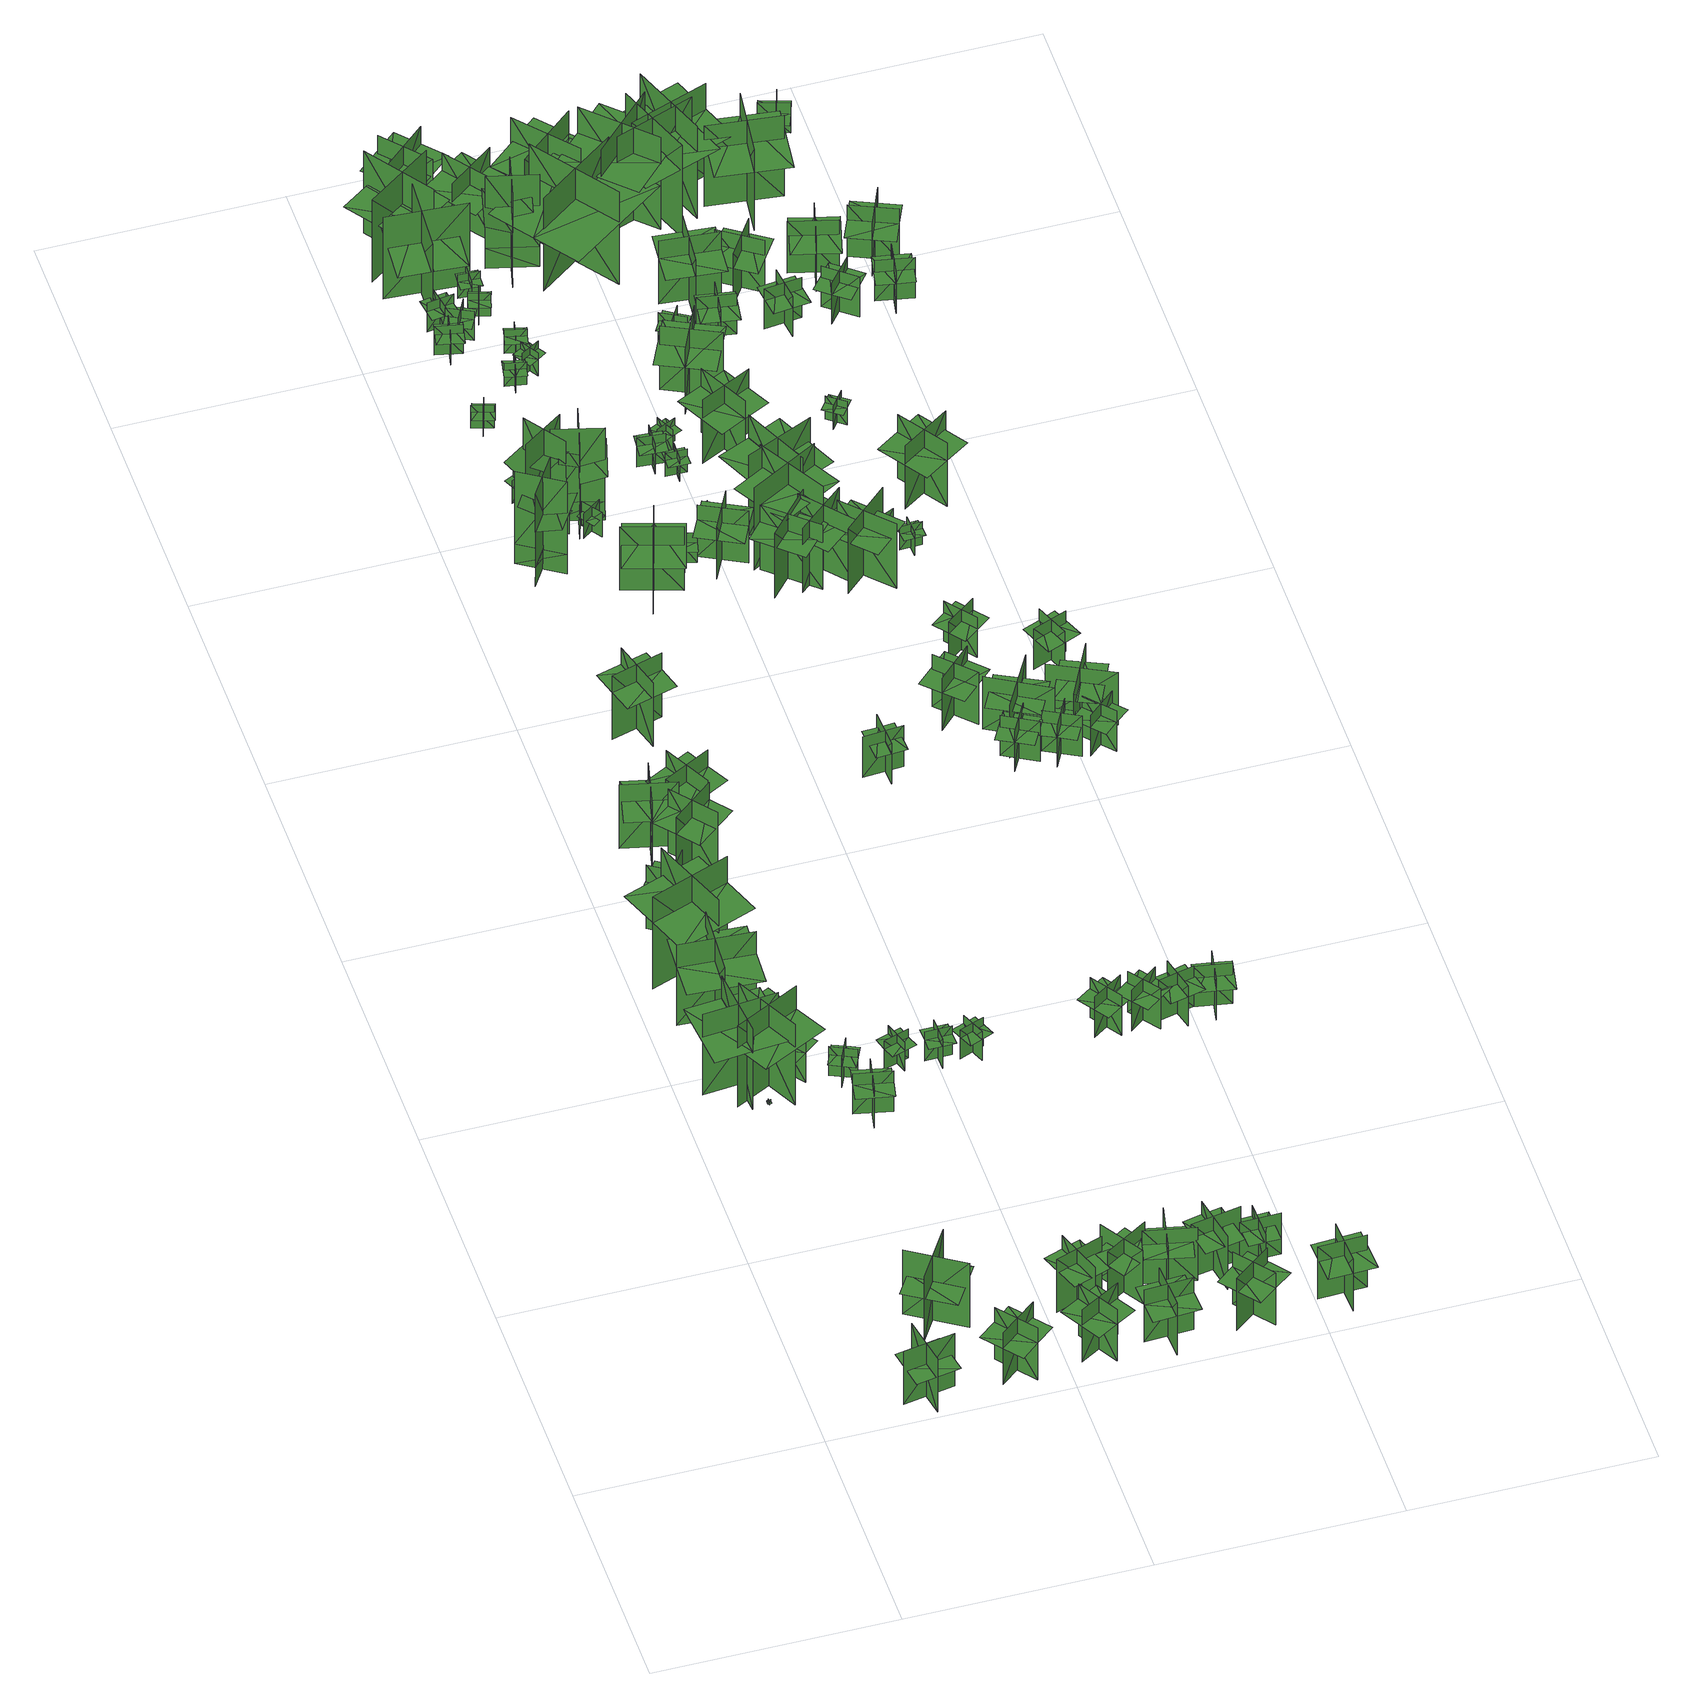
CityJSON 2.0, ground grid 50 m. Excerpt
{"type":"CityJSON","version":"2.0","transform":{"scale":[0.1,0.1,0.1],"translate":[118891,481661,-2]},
"CityObjects":{
"tree1":{"type":"SolitaryVegetationObject","geometry":[{"type":"MultiSurface","lod":"1","boundaries":[[[0,1,2]],[[0,2,3]],[[4,5,6]],[[4,6,7]],[[8,9,10]],[[8,10,11]],[[8,12,13]],[[8,13,9]]]}]},
"tree2":{"type":"SolitaryVegetationObject","geometry":[{"type":"MultiSurface","lod":"1","boundaries":[[[14,15,16]],[[14,16,17]],[[18,19,20]],[[18,20,21]],[[22,23,24]],[[22,24,25]],[[22,26,27]],[[22,27,23]]]}]},
"tree3":{"type":"SolitaryVegetationObject","geometry":[{"type":"MultiSurface","lod":"1","boundaries":[[[28,29,30]],[[28,30,31]],[[32,33,34]],[[32,34,35]],[[36,37,38]],[[36,38,39]],[[36,39,40]],[[36,40,41]]]}]},
"tree4":{"type":"SolitaryVegetationObject","geometry":[{"type":"MultiSurface","lod":"1","boundaries":[[[42,43,44]],[[42,44,45]],[[46,47,48]],[[46,48,49]],[[50,51,52]],[[50,52,53]],[[50,53,54]],[[50,54,55]]]}]},
"tree5":{"type":"SolitaryVegetationObject","geometry":[{"type":"MultiSurface","lod":"1","boundaries":[[[56,57,58]],[[56,58,59]],[[60,61,62]],[[60,62,63]],[[64,65,66]],[[64,66,67]],[[64,67,68]],[[64,68,69]]]}]},
"tree6":{"type":"SolitaryVegetationObject","geometry":[{"type":"MultiSurface","lod":"1","boundaries":[[[70,71,72]],[[70,72,73]],[[74,75,76]],[[74,76,77]],[[78,79,80]],[[78,80,81]],[[78,81,82]],[[78,82,83]]]}]},
"tree7":{"type":"SolitaryVegetationObject","geometry":[{"type":"MultiSurface","lod":"1","boundaries":[[[84,85,86]],[[84,86,87]],[[88,89,90]],[[88,90,91]],[[92,93,94]],[[92,94,95]],[[92,95,96]],[[92,96,97]]]}]},
"tree8":{"type":"SolitaryVegetationObject","geometry":[{"type":"MultiSurface","lod":"1","boundaries":[[[98,99,100]],[[98,100,101]],[[102,103,104]],[[102,104,105]],[[106,107,108]],[[106,108,109]],[[106,109,110]],[[106,110,111]]]}]},
"tree9":{"type":"SolitaryVegetationObject","geometry":[{"type":"MultiSurface","lod":"1","boundaries":[[[112,113,114]],[[112,114,115]],[[116,117,118]],[[116,118,119]],[[120,121,122]],[[120,122,123]],[[120,123,124]],[[120,124,125]]]}]},
"tree10":{"type":"SolitaryVegetationObject","geometry":[{"type":"MultiSurface","lod":"1","boundaries":[[[126,127,128]],[[126,128,129]],[[130,131,132]],[[130,132,133]],[[134,135,136]],[[134,136,137]],[[134,137,138]],[[134,138,139]]]}]},
"tree11":{"type":"SolitaryVegetationObject","geometry":[{"type":"MultiSurface","lod":"1","boundaries":[[[140,141,142]],[[140,142,143]],[[144,145,146]],[[144,146,147]],[[148,149,150]],[[148,150,151]],[[148,151,152]],[[148,152,153]]]}]},
"tree12":{"type":"SolitaryVegetationObject","geometry":[{"type":"MultiSurface","lod":"1","boundaries":[[[154,155,156]],[[154,156,157]],[[158,159,160]],[[158,160,161]],[[162,163,164]],[[162,164,165]],[[162,165,166]],[[162,166,167]]]}]},
"tree13":{"type":"SolitaryVegetationObject","geometry":[{"type":"MultiSurface","lod":"1","boundaries":[[[168,169,170]],[[168,170,171]],[[172,173,174]],[[172,174,175]],[[176,177,178]],[[176,178,179]],[[176,179,180]],[[176,180,181]]]}]},
"tree14":{"type":"SolitaryVegetationObject","geometry":[{"type":"MultiSurface","lod":"1","boundaries":[[[182,183,184]],[[182,184,185]],[[186,187,188]],[[186,188,189]],[[190,191,192]],[[190,192,193]],[[190,193,194]],[[190,194,195]]]}]},
"tree15":{"type":"SolitaryVegetationObject","geometry":[{"type":"MultiSurface","lod":"1","boundaries":[[[196,197,198]],[[196,198,199]],[[200,201,202]],[[200,202,203]],[[204,205,206]],[[204,206,207]],[[204,208,209]],[[204,209,205]]]}]},
"tree16":{"type":"SolitaryVegetationObject","geometry":[{"type":"MultiSurface","lod":"1","boundaries":[[[210,211,212]],[[210,212,213]],[[214,215,216]],[[214,216,217]],[[218,219,220]],[[218,220,221]],[[218,221,222]],[[218,222,223]]]}]},
"tree17":{"type":"SolitaryVegetationObject","geometry":[{"type":"MultiSurface","lod":"1","boundaries":[[[224,225,226]],[[224,226,227]],[[228,229,230]],[[228,230,231]],[[232,233,234]],[[232,234,235]],[[232,235,236]],[[232,236,237]]]}]},
"tree18":{"type":"SolitaryVegetationObject","geometry":[{"type":"MultiSurface","lod":"1","boundaries":[[[238,239,240]],[[238,240,241]],[[242,243,244]],[[242,244,245]],[[246,247,248]],[[246,248,249]],[[246,249,250]],[[246,250,251]]]}]},
"tree19":{"type":"SolitaryVegetationObject","geometry":[{"type":"MultiSurface","lod":"1","boundaries":[[[252,253,254]],[[252,254,255]],[[256,257,258]],[[256,258,259]],[[260,261,262]],[[260,262,263]],[[260,264,265]],[[260,265,261]]]}]},
"tree20":{"type":"SolitaryVegetationObject","geometry":[{"type":"MultiSurface","lod":"1","boundaries":[[[266,267,268]],[[266,268,269]],[[270,271,272]],[[270,272,273]],[[274,275,276]],[[274,276,277]],[[274,277,278]],[[274,278,279]]]}]},
"tree21":{"type":"SolitaryVegetationObject","geometry":[{"type":"MultiSurface","lod":"1","boundaries":[[[280,281,282]],[[280,282,283]],[[284,285,286]],[[284,286,287]],[[288,289,290]],[[288,290,291]],[[288,291,292]],[[288,292,293]]]}]},
"tree22":{"type":"SolitaryVegetationObject","geometry":[{"type":"MultiSurface","lod":"1","boundaries":[[[294,295,296]],[[294,296,297]],[[298,299,300]],[[298,300,301]],[[302,303,304]],[[302,304,305]],[[302,305,306]],[[302,306,307]]]}]},
"tree23":{"type":"SolitaryVegetationObject","geometry":[{"type":"MultiSurface","lod":"1","boundaries":[[[308,309,310]],[[308,310,311]],[[312,313,314]],[[312,314,315]],[[316,317,318]],[[316,318,319]],[[316,320,321]],[[316,321,317]]]}]},
"tree24":{"type":"SolitaryVegetationObject","geometry":[{"type":"MultiSurface","lod":"1","boundaries":[[[322,323,324]],[[322,324,325]],[[326,327,328]],[[326,328,329]],[[330,331,332]],[[330,332,333]],[[330,333,334]],[[330,334,335]]]}]},
"tree25":{"type":"SolitaryVegetationObject","geometry":[{"type":"MultiSurface","lod":"1","boundaries":[[[336,337,338]],[[336,338,339]],[[340,341,342]],[[340,342,343]],[[344,345,341]],[[344,341,340]],[[346,347,337]],[[346,337,336]],[[348,349,350]],[[348,350,351]],[[352,353,354]],[[352,354,355]]]}]},
"tree26":{"type":"SolitaryVegetationObject","geometry":[{"type":"MultiSurface","lod":"1","boundaries":[[[356,357,358]],[[356,358,359]],[[360,361,362]],[[360,362,363]],[[364,365,366]],[[364,366,367]],[[364,367,368]],[[364,368,369]]]}]},
"tree27":{"type":"SolitaryVegetationObject","geometry":[{"type":"MultiSurface","lod":"1","boundaries":[[[370,371,372]],[[370,372,373]],[[374,375,376]],[[374,376,377]],[[378,379,380]],[[378,380,381]],[[378,382,383]],[[378,383,379]]]}]},
"tree28":{"type":"SolitaryVegetationObject","geometry":[{"type":"MultiSurface","lod":"1","boundaries":[[[384,385,386]],[[384,386,387]],[[388,389,390]],[[388,390,391]],[[392,393,389]],[[392,389,388]],[[394,395,385]],[[394,385,384]],[[396,397,398]],[[396,398,399]],[[400,401,402]],[[400,402,403]]]}]},
"tree29":{"type":"SolitaryVegetationObject","geometry":[{"type":"MultiSurface","lod":"1","boundaries":[[[404,405,406]],[[404,406,407]],[[408,409,410]],[[408,410,411]],[[412,413,414]],[[412,414,415]],[[412,415,416]],[[412,416,417]]]}]},
"tree30":{"type":"SolitaryVegetationObject","geometry":[{"type":"MultiSurface","lod":"1","boundaries":[[[418,419,420]],[[418,420,421]],[[422,423,424]],[[422,424,425]],[[426,427,428]],[[426,428,429]],[[426,429,430]],[[426,430,431]]]}]},
"tree31":{"type":"SolitaryVegetationObject","geometry":[{"type":"MultiSurface","lod":"1","boundaries":[[[432,433,434]],[[432,434,435]],[[436,437,438]],[[436,438,439]],[[440,441,442]],[[440,442,443]],[[440,443,444]],[[440,444,445]]]}]},
"tree32":{"type":"SolitaryVegetationObject","geometry":[{"type":"MultiSurface","lod":"1","boundaries":[[[446,447,448]],[[446,448,449]],[[450,451,452]],[[450,452,453]],[[454,455,456]],[[454,456,457]],[[454,458,459]],[[454,459,455]]]}]},
"tree33":{"type":"SolitaryVegetationObject","geometry":[{"type":"MultiSurface","lod":"1","boundaries":[[[460,461,462]],[[460,462,463]],[[464,465,466]],[[464,466,467]],[[468,469,470]],[[468,470,471]],[[468,471,472]],[[468,472,473]]]}]},
"tree34":{"type":"SolitaryVegetationObject","geometry":[{"type":"MultiSurface","lod":"1","boundaries":[[[474,475,476]],[[474,476,477]],[[478,479,480]],[[478,480,481]],[[482,483,484]],[[482,484,485]],[[482,485,486]],[[482,486,487]]]}]},
"tree35":{"type":"SolitaryVegetationObject","geometry":[{"type":"MultiSurface","lod":"1","boundaries":[[[488,489,490]],[[488,490,491]],[[492,493,494]],[[492,494,495]],[[496,497,498]],[[496,498,499]],[[496,499,500]],[[496,500,501]]]}]},
"tree36":{"type":"SolitaryVegetationObject","geometry":[{"type":"MultiSurface","lod":"1","boundaries":[[[502,503,504]],[[502,504,505]],[[506,507,508]],[[506,508,509]],[[510,511,507]],[[510,507,506]],[[512,513,503]],[[512,503,502]],[[514,515,516]],[[514,516,517]],[[518,519,520]],[[518,520,521]]]}]},
"tree37":{"type":"SolitaryVegetationObject","geometry":[{"type":"MultiSurface","lod":"1","boundaries":[[[522,523,524]],[[522,524,525]],[[526,527,528]],[[526,528,529]],[[530,531,532]],[[530,532,533]],[[530,533,534]],[[530,534,535]]]}]},
"tree38":{"type":"SolitaryVegetationObject","geometry":[{"type":"MultiSurface","lod":"1","boundaries":[[[536,537,538]],[[536,538,539]],[[540,541,542]],[[540,542,543]],[[544,545,546]],[[544,546,547]],[[544,547,548]],[[544,548,549]]]}]},
"tree39":{"type":"SolitaryVegetationObject","geometry":[{"type":"MultiSurface","lod":"1","boundaries":[[[550,551,552]],[[550,552,553]],[[554,555,556]],[[554,556,557]],[[558,559,560]],[[558,560,561]],[[558,561,562]],[[558,562,563]]]}]},
"tree40":{"type":"SolitaryVegetationObject","geometry":[{"type":"MultiSurface","lod":"1","boundaries":[[[564,565,566]],[[564,566,567]],[[568,569,570]],[[568,570,571]],[[572,573,574]],[[572,574,575]],[[572,575,576]],[[572,576,577]]]}]},
"tree41":{"type":"SolitaryVegetationObject","geometry":[{"type":"MultiSurface","lod":"1","boundaries":[[[578,579,580]],[[578,580,581]],[[582,583,584]],[[582,584,585]],[[586,587,588]],[[586,588,589]],[[586,589,590]],[[586,590,591]]]}]},
"tree42":{"type":"SolitaryVegetationObject","geometry":[{"type":"MultiSurface","lod":"1","boundaries":[[[592,593,594]],[[592,594,595]],[[596,597,598]],[[596,598,599]],[[600,601,602]],[[600,602,603]],[[600,603,604]],[[600,604,605]]]}]},
"tree43":{"type":"SolitaryVegetationObject","geometry":[{"type":"MultiSurface","lod":"1","boundaries":[[[606,607,608]],[[606,608,609]],[[610,611,612]],[[610,612,613]],[[614,615,616]],[[614,616,617]],[[614,617,618]],[[614,618,619]]]}]},
"tree44":{"type":"SolitaryVegetationObject","geometry":[{"type":"MultiSurface","lod":"1","boundaries":[[[620,621,622]],[[620,622,623]],[[624,625,626]],[[624,626,627]],[[628,629,630]],[[628,630,631]],[[628,632,633]],[[628,633,629]]]}]},
"tree45":{"type":"SolitaryVegetationObject","geometry":[{"type":"MultiSurface","lod":"1","boundaries":[[[634,635,636]],[[634,636,637]],[[638,639,640]],[[638,640,641]],[[642,643,644]],[[642,644,645]],[[642,646,647]],[[642,647,643]]]}]},
"tree46":{"type":"SolitaryVegetationObject","geometry":[{"type":"MultiSurface","lod":"1","boundaries":[[[648,649,650]],[[648,650,651]],[[652,653,654]],[[652,654,655]],[[656,657,658]],[[656,658,659]],[[656,660,661]],[[656,661,657]]]}]},
"tree47":{"type":"SolitaryVegetationObject","geometry":[{"type":"MultiSurface","lod":"1","boundaries":[[[662,663,664]],[[662,664,665]],[[666,667,668]],[[666,668,669]],[[670,671,672]],[[670,672,673]],[[670,674,675]],[[670,675,671]]]}]},
"tree48":{"type":"SolitaryVegetationObject","geometry":[{"type":"MultiSurface","lod":"1","boundaries":[[[676,677,678]],[[676,678,679]],[[680,681,682]],[[680,682,683]],[[684,685,686]],[[684,686,687]],[[684,687,688]],[[684,688,689]]]}]},
"tree49":{"type":"SolitaryVegetationObject","geometry":[{"type":"MultiSurface","lod":"1","boundaries":[[[690,691,692]],[[690,692,693]],[[694,695,696]],[[694,696,697]],[[698,699,700]],[[698,700,701]],[[698,701,702]],[[698,702,703]]]}]},
"tree50":{"type":"SolitaryVegetationObject","geometry":[{"type":"MultiSurface","lod":"1","boundaries":[[[704,705,706]],[[704,706,707]],[[708,709,710]],[[708,710,711]],[[712,713,714]],[[712,714,715]],[[712,715,716]],[[712,716,717]]]}]},
"tree51":{"type":"SolitaryVegetationObject","geometry":[{"type":"MultiSurface","lod":"1","boundaries":[[[718,719,720]],[[718,720,721]],[[722,723,724]],[[722,724,725]],[[726,727,728]],[[726,728,729]],[[726,729,730]],[[726,730,731]]]}]},
"tree52":{"type":"SolitaryVegetationObject","geometry":[{"type":"MultiSurface","lod":"1","boundaries":[[[732,733,734]],[[732,734,735]],[[736,737,738]],[[736,738,739]],[[740,741,742]],[[740,742,743]],[[740,743,744]],[[740,744,745]]]}]},
"tree53":{"type":"SolitaryVegetationObject","geometry":[{"type":"MultiSurface","lod":"1","boundaries":[[[746,747,748]],[[746,748,749]],[[750,751,752]],[[750,752,753]],[[754,755,756]],[[754,756,757]],[[754,757,758]],[[754,758,759]]]}]},
"tree54":{"type":"SolitaryVegetationObject","geometry":[{"type":"MultiSurface","lod":"1","boundaries":[[[760,761,762]],[[760,762,763]],[[764,765,766]],[[764,766,767]],[[768,769,770]],[[768,770,771]],[[768,771,772]],[[768,772,773]]]}]},
"tree55":{"type":"SolitaryVegetationObject","geometry":[{"type":"MultiSurface","lod":"1","boundaries":[[[774,775,776]],[[774,776,777]],[[778,779,780]],[[778,780,781]],[[782,783,784]],[[782,784,785]],[[782,785,786]],[[782,786,787]]]}]},
"tree56":{"type":"SolitaryVegetationObject","geometry":[{"type":"MultiSurface","lod":"1","boundaries":[[[788,789,790]],[[788,790,791]],[[792,793,794]],[[792,794,795]],[[796,797,798]],[[796,798,799]],[[796,799,800]],[[796,800,801]]]}]},
"tree57":{"type":"SolitaryVegetationObject","geometry":[{"type":"MultiSurface","lod":"1","boundaries":[[[802,803,804]],[[802,804,805]],[[806,807,808]],[[806,808,809]],[[810,811,812]],[[810,812,813]],[[810,813,814]],[[810,814,815]]]}]},
"tree58":{"type":"SolitaryVegetationObject","geometry":[{"type":"MultiSurface","lod":"1","boundaries":[[[816,817,818]],[[816,818,819]],[[820,821,822]],[[820,822,823]],[[824,825,826]],[[824,826,827]],[[824,827,828]],[[824,828,829]]]}]},
"tree59":{"type":"SolitaryVegetationObject","geometry":[{"type":"MultiSurface","lod":"1","boundaries":[[[830,831,832]],[[830,832,833]],[[834,835,836]],[[834,836,837]],[[838,839,840]],[[838,840,841]],[[838,841,842]],[[838,842,843]]]}]},
"tree60":{"type":"SolitaryVegetationObject","geometry":[{"type":"MultiSurface","lod":"1","boundaries":[[[844,845,846]],[[844,846,847]],[[848,849,850]],[[848,850,851]],[[852,853,854]],[[852,854,855]],[[852,855,856]],[[852,856,857]]]}]},
"tree61":{"type":"SolitaryVegetationObject","geometry":[{"type":"MultiSurface","lod":"1","boundaries":[[[858,859,860]],[[858,860,861]],[[862,863,864]],[[862,864,865]],[[866,867,868]],[[866,868,869]],[[866,870,871]],[[866,871,867]]]}]},
"tree62":{"type":"SolitaryVegetationObject","geometry":[{"type":"MultiSurface","lod":"1","boundaries":[[[872,873,874]],[[872,874,875]],[[876,877,878]],[[876,878,879]],[[880,881,882]],[[880,882,883]],[[880,883,884]],[[880,884,885]]]}]},
"tree63":{"type":"SolitaryVegetationObject","geometry":[{"type":"MultiSurface","lod":"1","boundaries":[[[886,887,888]],[[886,888,889]],[[890,891,892]],[[890,892,893]],[[894,895,896]],[[894,896,897]],[[894,897,898]],[[894,898,899]]]}]},
"tree64":{"type":"SolitaryVegetationObject","geometry":[{"type":"MultiSurface","lod":"1","boundaries":[[[900,901,902]],[[900,902,903]],[[904,905,906]],[[904,906,907]],[[908,909,905]],[[908,905,904]],[[910,911,901]],[[910,901,900]],[[912,913,914]],[[912,914,915]],[[916,917,918]],[[916,918,919]]]}]},
"tree65":{"type":"SolitaryVegetationObject","geometry":[{"type":"MultiSurface","lod":"1","boundaries":[[[920,921,922]],[[920,922,923]],[[924,925,926]],[[924,926,927]],[[928,929,930]],[[928,930,931]],[[928,931,932]],[[928,932,933]]]}]},
"tree66":{"type":"SolitaryVegetationObject","geometry":[{"type":"MultiSurface","lod":"1","boundaries":[[[934,935,936]],[[934,936,937]],[[938,939,940]],[[938,940,941]],[[942,943,944]],[[942,944,945]],[[942,946,947]],[[942,947,943]]]}]},
"tree67":{"type":"SolitaryVegetationObject","geometry":[{"type":"MultiSurface","lod":"1","boundaries":[[[948,949,950]],[[948,950,951]],[[952,953,954]],[[952,954,955]],[[956,957,958]],[[956,958,959]],[[956,959,960]],[[956,960,961]]]}]},
"tree68":{"type":"SolitaryVegetationObject","geometry":[{"type":"MultiSurface","lod":"1","boundaries":[[[962,963,964]],[[962,964,965]],[[966,967,968]],[[966,968,969]],[[970,971,972]],[[970,972,973]],[[970,974,975]],[[970,975,971]]]}]},
"tree69":{"type":"SolitaryVegetationObject","geometry":[{"type":"MultiSurface","lod":"1","boundaries":[[[976,977,978]],[[976,978,979]],[[980,981,982]],[[980,982,983]],[[984,985,986]],[[984,986,987]],[[984,987,988]],[[984,988,989]]]}]},
"tree70":{"type":"SolitaryVegetationObject","geometry":[{"type":"MultiSurface","lod":"1","boundaries":[[[990,991,992]],[[990,992,993]],[[994,995,996]],[[994,996,997]],[[998,999,1000]],[[998,1000,1001]],[[998,1001,1002]],[[998,1002,1003]]]}]},
"tree71":{"type":"SolitaryVegetationObject","geometry":[{"type":"MultiSurface","lod":"1","boundaries":[[[1004,1005,1006]],[[1004,1006,1007]],[[1008,1009,1010]],[[1008,1010,1011]],[[1012,1013,1014]],[[1012,1014,1015]],[[1012,1015,1016]],[[1012,1016,1017]]]}]},
"tree72":{"type":"SolitaryVegetationObject","geometry":[{"type":"MultiSurface","lod":"1","boundaries":[[[1018,1019,1020]],[[1018,1020,1021]],[[1022,1023,1024]],[[1022,1024,1025]],[[1026,1027,1028]],[[1026,1028,1029]],[[1026,1029,1030]],[[1026,1030,1031]]]}]},
"tree73":{"type":"SolitaryVegetationObject","geometry":[{"type":"MultiSurface","lod":"1","boundaries":[[[1032,1033,1034]],[[1032,1034,1035]],[[1036,1037,1038]],[[1036,1038,1039]],[[1040,1041,1042]],[[1040,1042,1043]],[[1040,1044,1045]],[[1040,1045,1041]]]}]},
"tree74":{"type":"SolitaryVegetationObject","geometry":[{"type":"MultiSurface","lod":"1","boundaries":[[[1046,1047,1048]],[[1046,1048,1049]],[[1050,1051,1052]],[[1050,1052,1053]],[[1054,1055,1056]],[[1054,1056,1057]],[[1054,1057,1058]],[[1054,1058,1059]]]}]},
"tree75":{"type":"SolitaryVegetationObject","geometry":[{"type":"MultiSurface","lod":"1","boundaries":[[[1060,1061,1062]],[[1060,1062,1063]],[[1064,1065,1066]],[[1064,1066,1067]],[[1068,1069,1070]],[[1068,1070,1071]],[[1068,1071,1072]],[[1068,1072,1073]]]}]},
"tree76":{"type":"SolitaryVegetationObject","geometry":[{"type":"MultiSurface","lod":"1","boundaries":[[[1074,1075,1076]],[[1074,1076,1077]],[[1078,1079,1080]],[[1078,1080,1081]],[[1082,1083,1084]],[[1082,1084,1085]],[[1082,1085,1086]],[[1082,1086,1087]]]}]},
"tree77":{"type":"SolitaryVegetationObject","geometry":[{"type":"MultiSurface","lod":"1","boundaries":[[[1088,1089,1090]],[[1088,1090,1091]],[[1092,1093,1094]],[[1092,1094,1095]],[[1096,1097,1098]],[[1096,1098,1099]],[[1096,1099,1100]],[[1096,1100,1101]]]}]},
"tree78":{"type":"SolitaryVegetationObject","geometry":[{"type":"MultiSurface","lod":"1","boundaries":[[[1102,1103,1104]],[[1102,1104,1105]],[[1106,1107,1108]],[[1106,1108,1109]],[[1110,1111,1112]],[[1110,1112,1113]],[[1110,1113,1114]],[[1110,1114,1115]]]}]},
"tree79":{"type":"SolitaryVegetationObject","geometry":[{"type":"MultiSurface","lod":"1","boundaries":[[[1116,1117,1118]],[[1116,1118,1119]],[[1120,1121,1122]],[[1120,1122,1123]],[[1124,1125,1126]],[[1124,1126,1127]],[[1124,1127,1128]],[[1124,1128,1129]]]}]},
"tree80":{"type":"SolitaryVegetationObject","geometry":[{"type":"MultiSurface","lod":"1","boundaries":[[[1130,1131,1132]],[[1130,1132,1133]],[[1134,1135,1136]],[[1134,1136,1137]],[[1138,1139,1140]],[[1138,1140,1141]],[[1138,1141,1142]],[[1138,1142,1143]]]}]},
"tree81":{"type":"SolitaryVegetationObject","geometry":[{"type":"MultiSurface","lod":"1","boundaries":[[[1144,1145,1146]],[[1144,1146,1147]],[[1148,1149,1150]],[[1148,1150,1151]],[[1152,1153,1154]],[[1152,1154,1155]],[[1152,1155,1156]],[[1152,1156,1157]]]}]},
"tree82":{"type":"SolitaryVegetationObject","geometry":[{"type":"MultiSurface","lod":"1","boundaries":[[[1158,1159,1160]],[[1158,1160,1161]],[[1162,1163,1164]],[[1162,1164,1165]],[[1166,1167,1168]],[[1166,1168,1169]],[[1166,1169,1170]],[[1166,1170,1171]]]}]},
"tree83":{"type":"SolitaryVegetationObject","geometry":[{"type":"MultiSurface","lod":"1","boundaries":[[[1172,1173,1174]],[[1172,1174,1175]],[[1176,1177,1178]],[[1176,1178,1179]],[[1180,1181,1182]],[[1180,1182,1183]],[[1180,1183,1184]],[[1180,1184,1185]]]}]},
"tree84":{"type":"SolitaryVegetationObject","geometry":[{"type":"MultiSurface","lod":"1","boundaries":[[[1186,1187,1188]],[[1186,1188,1189]],[[1190,1191,1192]],[[1190,1192,1193]],[[1194,1195,1196]],[[1194,1196,1197]],[[1194,1197,1198]],[[1194,1198,1199]]]}]},
"tree85":{"type":"SolitaryVegetationObject","geometry":[{"type":"MultiSurface","lod":"1","boundaries":[[[1200,1201,1202]],[[1200,1202,1203]],[[1204,1205,1206]],[[1204,1206,1207]],[[1208,1209,1210]],[[1208,1210,1211]],[[1208,1211,1212]],[[1208,1212,1213]]]}]},
"tree86":{"type":"SolitaryVegetationObject","geometry":[{"type":"MultiSurface","lod":"1","boundaries":[[[1214,1215,1216]],[[1214,1216,1217]],[[1218,1219,1220]],[[1218,1220,1221]],[[1222,1223,1224]],[[1222,1224,1225]],[[1222,1225,1226]],[[1222,1226,1227]]]}]},
"tree87":{"type":"SolitaryVegetationObject","geometry":[{"type":"MultiSurface","lod":"1","boundaries":[[[1228,1229,1230]],[[1228,1230,1231]],[[1232,1233,1234]],[[1232,1234,1235]],[[1236,1237,1238]],[[1236,1238,1239]],[[1236,1239,1240]],[[1236,1240,1241]]]}]},
"tree88":{"type":"SolitaryVegetationObject","geometry":[{"type":"MultiSurface","lod":"1","boundaries":[[[1242,1243,1244]],[[1242,1244,1245]],[[1246,1247,1248]],[[1246,1248,1249]],[[1250,1251,1252]],[[1250,1252,1253]],[[1250,1253,1254]],[[1250,1254,1255]]]}]},
"tree89":{"type":"SolitaryVegetationObject","geometry":[{"type":"MultiSurface","lod":"1","boundaries":[[[1256,1257,1258]],[[1256,1258,1259]],[[1260,1261,1262]],[[1260,1262,1263]],[[1264,1265,1266]],[[1264,1266,1267]],[[1264,1267,1268]],[[1264,1268,1269]]]}]},
"tree90":{"type":"SolitaryVegetationObject","geometry":[{"type":"MultiSurface","lod":"1","boundaries":[[[1270,1271,1272]],[[1270,1272,1273]],[[1274,1275,1276]],[[1274,1276,1277]],[[1278,1279,1280]],[[1278,1280,1281]],[[1278,1281,1282]],[[1278,1282,1283]]]}]},
"tree91":{"type":"SolitaryVegetationObject","geometry":[{"type":"MultiSurface","lod":"1","boundaries":[[[1284,1285,1286]],[[1284,1286,1287]],[[1288,1289,1290]],[[1288,1290,1291]],[[1292,1293,1294]],[[1292,1294,1295]],[[1292,1295,1296]],[[1292,1296,1297]]]}]},
"tree92":{"type":"SolitaryVegetationObject","geometry":[{"type":"MultiSurface","lod":"1","boundaries":[[[1298,1299,1300]],[[1298,1300,1301]],[[1302,1303,1304]],[[1302,1304,1305]],[[1306,1307,1308]],[[1306,1308,1309]],[[1306,1309,1310]],[[1306,1310,1311]]]}]},
"tree93":{"type":"SolitaryVegetationObject","geometry":[{"type":"MultiSurface","lod":"1","boundaries":[[[1312,1313,1314]],[[1312,1314,1315]],[[1316,1317,1318]],[[1316,1318,1319]],[[1320,1321,1322]],[[1320,1322,1323]],[[1320,1323,1324]],[[1320,1324,1325]]]}]},
"tree94":{"type":"SolitaryVegetationObject","geometry":[{"type":"MultiSurface","lod":"1","boundaries":[[[1326,1327,1328]],[[1326,1328,1329]],[[1330,1331,1332]],[[1330,1332,1333]],[[1334,1335,1336]],[[1334,1336,1337]],[[1334,1337,1338]],[[1334,1338,1339]]]}]},
"tree95":{"type":"SolitaryVegetationObject","geometry":[{"type":"MultiSurface","lod":"1","boundaries":[[[1340,1341,1342]],[[1340,1342,1343]],[[1344,1345,1346]],[[1344,1346,1347]],[[1348,1349,1350]],[[1348,1350,1351]],[[1348,1351,1352]],[[1348,1352,1353]]]}]},
"tree96":{"type":"SolitaryVegetationObject","geometry":[{"type":"MultiSurface","lod":"1","boundaries":[[[1354,1355,1356]],[[1354,1356,1357]],[[1358,1359,1360]],[[1358,1360,1361]],[[1362,1363,1364]],[[1362,1364,1365]],[[1362,1365,1366]],[[1362,1366,1367]]]}]},
"tree97":{"type":"SolitaryVegetationObject","geometry":[{"type":"MultiSurface","lod":"1","boundaries":[[[1368,1369,1370]],[[1368,1370,1371]],[[1372,1373,1374]],[[1372,1374,1375]],[[1376,1377,1378]],[[1376,1378,1379]],[[1376,1379,1380]],[[1376,1380,1381]]]}]},
"tree98":{"type":"SolitaryVegetationObject","geometry":[{"type":"MultiSurface","lod":"1","boundaries":[[[1382,1383,1384]],[[1382,1384,1385]],[[1386,1387,1388]],[[1386,1388,1389]],[[1390,1391,1392]],[[1390,1392,1393]],[[1390,1393,1394]],[[1390,1394,1395]]]}]},
"tree99":{"type":"SolitaryVegetationObject","geometry":[{"type":"MultiSurface","lod":"1","boundaries":[[[1396,1397,1398]],[[1396,1398,1399]],[[1400,1401,1402]],[[1400,1402,1403]],[[1404,1405,1406]],[[1404,1406,1407]],[[1404,1407,1408]],[[1404,1408,1409]]]}]},
"tree100":{"type":"SolitaryVegetationObject","geometry":[{"type":"MultiSurface","lod":"1","boundaries":[[[1410,1411,1412]],[[1410,1412,1413]],[[1414,1415,1416]],[[1414,1416,1417]],[[1418,1419,1420]],[[1418,1420,1421]],[[1418,1421,1422]],[[1418,1422,1423]]]}]}
},
"vertices":[
[170,47,13],[277,66,13],[277,66,154],[170,47,154],[226,9,13],[226,9,154],[207,115,154],[207,115,13],[176,53,100],[269,69,100],[261,113,100],[168,96,100],[184,8,100],[277,24,100],
[238,277,16],[349,205,16],[349,205,187],[238,277,187],[256,196,16],[256,196,187],[328,307,187],[328,307,16],[248,277,121],[345,214,121],[374,259,121],[278,322,121],[218,230,121],[315,167,121],
[47,950,18],[201,964,18],[201,964,233],[47,950,233],[126,884,18],[112,1038,18],[112,1038,233],[126,884,233],[126,884,173],[203,891,173],[189,1045,173],[112,1038,173],[34,1031,173],[49,876,173],
[367,44,12],[445,107,12],[445,107,150],[367,44,150],[433,37,12],[371,114,12],[371,114,150],[433,37,150],[433,37,111],[472,68,111],[409,146,111],[371,114,111],[332,83,111],[395,5,111],
[157,883,24],[164,883,24],[164,893,24],[157,893,24],[160,883,28],[160,883,21],[160,893,21],[160,893,28],[160,890,28],[164,890,28],[164,890,21],[160,890,21],[157,890,21],[157,890,28],
[208,875,15],[138,1013,15],[138,1013,231],[208,875,231],[240,973,15],[102,902,15],[102,902,231],[240,973,231],[240,973,170],[205,1042,170],[67,971,170],[102,902,170],[138,833,170],[276,904,170],
[132,1209,20],[123,1055,20],[123,1055,235],[132,1209,235],[54,1141,20],[209,1132,20],[209,1132,235],[54,1141,235],[54,1141,175],[50,1064,175],[205,1055,175],[209,1132,175],[214,1209,175],[59,1218,175],
[157,1205,17],[94,1371,17],[94,1371,264],[157,1205,264],[206,1312,17],[40,1250,17],[40,1250,264],[206,1312,264],[206,1312,195],[175,1395,195],[9,1333,195],[40,1250,195],[71,1167,195],[237,1230,195],
[193,934,17],[255,981,17],[255,981,125],[193,934,125],[244,926,17],[198,988,17],[198,988,125],[244,926,125],[244,926,95],[275,950,95],[228,1012,95],[198,988,95],[167,965,95],[214,903,95],
[168,1346,18],[75,1409,18],[75,1409,188],[168,1346,188],[152,1427,18],[89,1334,18],[89,1334,188],[152,1427,188],[152,1427,143],[107,1457,143],[44,1364,143],[89,1334,143],[134,1303,143],[197,1397,143],
[347,844,19],[332,768,19],[332,768,127],[347,844,127],[304,816,19],[380,801,19],[380,801,127],[304,816,127],[304,816,97],[297,778,97],[373,763,97],[380,801,97],[387,839,97],[311,854,97],
[528,61,10],[614,111,10],[614,111,148],[528,61,148],[592,43,10],[542,130,10],[542,130,148],[592,43,148],[592,43,109],[635,68,109],[585,154,109],[542,130,109],[499,105,109],[549,18,109],
[342,909,16],[292,932,16],[292,932,93],[342,909,93],[329,944,16],[306,894,16],[306,894,93],[329,944,93],[329,944,72],[304,955,72],[281,905,72],[306,894,72],[331,882,72],[354,932,72],
[88,1626,22],[198,1600,22],[198,1600,192],[88,1626,192],[132,1556,22],[158,1666,22],[158,1666,192],[132,1556,192],[132,1556,147],[185,1544,147],[210,1654,147],[158,1666,147],[105,1678,147],[79,1568,147],
[585,162,9],[550,262,9],[550,262,150],[585,162,150],[621,238,9],[521,203,9],[521,203,150],[621,238,150],[582,171,114],[550,262,114],[510,248,114],[543,157,114],[622,185,114],[589,276,114],
[244,1498,24],[173,1586,24],[173,1586,194],[244,1498,194],[252,1580,24],[165,1509,24],[165,1509,194],[252,1580,194],[252,1580,149],[219,1622,149],[131,1551,149],[165,1509,149],[199,1467,149],[286,1537,149],
[432,899,18],[415,951,18],[415,951,95],[432,899,95],[449,931,18],[396,914,18],[396,914,95],[449,931,95],[449,931,74],[441,958,74],[388,941,74],[396,914,74],[405,888,74],[458,905,74],
[251,1584,26],[199,1684,26],[199,1684,196],[251,1584,196],[275,1663,26],[175,1610,26],[175,1610,196],[275,1663,196],[275,1663,152],[250,1711,152],[150,1658,152],[175,1610,152],[201,1562,152],[300,1615,152],
[710,252,8],[620,196,8],[620,196,149],[710,252,149],[628,270,8],[684,180,8],[684,180,149],[628,270,149],[702,247,112],[620,196,112],[642,160,112],[725,211,112],[680,283,112],[598,231,112],
[701,127,9],[706,27,9],[706,27,148],[701,127,148],[656,78,9],[756,83,9],[756,83,148],[656,78,148],[656,78,109],[659,28,109],[758,33,109],[756,83,109],[753,132,109],[654,127,109],
[502,941,18],[503,885,18],[503,885,95],[502,941,95],[476,914,18],[531,915,18],[531,915,95],[476,914,95],[476,914,74],[476,887,74],[532,888,74],[531,915,74],[531,943,74],[475,942,74],
[229,1867,24],[198,1975,24],[198,1975,194],[229,1867,194],[268,1939,24],[160,1908,24],[160,1908,194],[268,1939,194],[268,1939,150],[253,1991,150],[145,1960,150],[160,1908,150],[175,1856,150],[283,1887,150],
[802,207,9],[698,229,9],[698,229,150],[802,207,150],[755,277,9],[733,173,9],[733,173,150],[755,277,150],[793,208,114],[698,229,114],[689,188,114],[784,167,114],[802,250,114],[706,270,114],
[594,921,17],[543,901,17],[543,901,94],[594,921,94],[560,936,17],[581,885,17],[581,885,94],[560,936,94],[560,936,73],[534,926,73],[555,874,73],[581,885,73],[606,895,73],[586,946,73],
[198,2431,74],[142,2344,74],[141,2345,269],[197,2432,269],[122,2415,75],[209,2359,75],[209,2360,269],[122,2416,269],[122,2416,23],[209,2360,23],[197,2432,23],[141,2345,23],[197,2432,169],[141,2345,169],[186,2316,188],[242,2403,188],[149,2357,200],[191,2422,200],[157,2443,211],[116,2378,211],
[913,120,8],[834,58,8],[834,58,147],[913,120,147],[847,128,8],[908,50,8],[908,50,147],[847,128,147],[847,128,108],[808,97,108],[869,19,108],[908,50,108],[948,80,108],[886,159,108],
[848,164,13],[829,269,13],[829,269,154],[848,164,154],[895,234,13],[791,215,13],[791,215,154],[895,234,154],[846,173,118],[829,269,118],[788,261,118],[805,166,118],[888,181,118],[870,277,118],
[162,2479,74],[247,2538,74],[248,2537,269],[163,2478,269],[239,2465,75],[180,2550,75],[179,2549,269],[238,2464,269],[238,2464,23],[179,2549,23],[163,2478,23],[248,2537,23],[163,2478,169],[248,2537,169],[218,2581,188],[133,2522,188],[236,2529,200],[172,2484,200],[195,2452,211],[259,2497,211],
[174,2598,23],[193,2558,23],[193,2558,84],[174,2598,84],[164,2571,23],[204,2590,23],[204,2590,84],[164,2571,84],[164,2571,67],[174,2551,67],[214,2570,67],[204,2590,67],[195,2610,67],[155,2591,67],
[249,2495,23],[210,2465,23],[210,2465,89],[249,2495,89],[214,2500,23],[244,2461,23],[244,2461,89],[214,2500,89],[218,2495,64],[202,2483,64],[223,2455,64],[239,2468,64],[255,2480,64],[234,2508,64],
[200,2548,22],[233,2584,22],[233,2584,88],[200,2548,88],[234,2549,22],[198,2582,22],[198,2582,88],[234,2549,88],[230,2553,63],[244,2568,63],[218,2591,63],[205,2576,63],[191,2561,63],[217,2538,63],
[929,182,9],[927,264,9],[927,264,119],[929,182,119],[974,229,9],[891,227,9],[891,227,119],[974,229,119],[929,189,91],[927,264,91],[894,263,91],[897,188,91],[962,189,91],[960,265,91],
[243,2554,23],[241,2505,23],[241,2505,89],[243,2554,89],[217,2530,23],[266,2528,23],[266,2528,89],[217,2530,89],[223,2530,64],[222,2510,64],[256,2508,64],[258,2528,64],[259,2549,64],[224,2550,64],
[190,2773,25],[148,2786,25],[148,2786,86],[190,2773,86],[177,2799,25],[164,2757,25],[164,2757,86],[177,2799,86],[177,2799,69],[156,2806,69],[142,2763,69],[164,2757,69],[185,2750,69],[198,2793,69],
[272,2474,25],[301,2434,25],[301,2434,90],[272,2474,90],[266,2440,25],[306,2469,25],[306,2469,90],[266,2440,90],[271,2443,66],[283,2427,66],[311,2447,66],[299,2463,66],[287,2480,66],[259,2460,66],
[287,2540,76],[259,2440,76],[258,2441,271],[285,2540,271],[219,2502,76],[318,2474,76],[319,2475,271],[219,2502,271],[219,2502,25],[319,2475,25],[285,2540,25],[258,2441,25],[286,2540,171],[258,2440,171],[309,2426,190],[337,2526,190],[262,2454,202],[282,2529,202],[244,2539,212],[224,2464,212],
[408,2254,22],[292,2290,22],[292,2290,191],[408,2254,191],[370,2326,22],[334,2210,22],[334,2210,191],[370,2326,191],[370,2326,143],[312,2344,143],[276,2228,143],[334,2210,143],[393,2192,143],[429,2308,143],
[193,2985,23],[139,2996,23],[139,2996,100],[193,2985,100],[173,3016,23],[162,2962,23],[162,2962,100],[173,3016,100],[173,3016,78],[146,3022,78],[135,2968,78],[162,2962,78],[189,2956,78],[200,3011,78],
[1104,98,8],[1005,94,8],[1005,94,147],[1104,98,147],[1056,143,8],[1060,44,8],[1060,44,147],[1056,143,147],[1056,143,108],[1006,141,108],[1010,42,108],[1060,44,108],[1110,46,108],[1106,146,108],
[145,3061,22],[200,3069,22],[200,3069,99],[145,3061,99],[175,3039,22],[166,3094,22],[166,3094,99],[175,3039,99],[175,3039,77],[202,3043,77],[194,3098,77],[166,3094,77],[139,3090,77],[147,3035,77],
[803,880,19],[867,923,19],[867,923,126],[803,880,126],[853,870,19],[810,934,19],[810,934,126],[853,870,126],[853,870,96],[885,891,96],[842,955,96],[810,934,96],[778,912,96],[821,848,96],
[189,3002,21],[214,3052,21],[214,3052,98],[189,3002,98],[224,3014,21],[174,3039,21],[174,3039,98],[224,3014,98],[224,3014,77],[236,3038,77],[187,3063,77],[174,3039,77],[162,3014,77],[211,2989,77],
[241,2876,24],[284,2868,24],[284,2868,85],[241,2876,85],[257,2852,24],[266,2895,24],[266,2895,85],[257,2852,85],[257,2852,68],[279,2848,68],[287,2891,68],[266,2895,68],[244,2900,68],[235,2856,68],
[171,3243,19],[160,3075,19],[160,3075,237],[171,3243,237],[92,3173,19],[92,3173,237],[260,3162,237],[260,3162,19],[177,3232,153],[167,3086,153],[235,3081,153],[245,3228,153],[106,3237,153],[96,3090,153],
[421,2292,29],[432,2339,29],[432,2339,108],[421,2292,108],[452,2312,29],[406,2323,29],[406,2323,108],[452,2312,108],[452,2312,83],[406,2323,83],[400,2297,83],[446,2286,83],[458,2337,83],[412,2348,83],
[630,1730,15],[635,1647,15],[635,1647,124],[630,1730,124],[587,1680,15],[670,1686,15],[670,1686,124],[587,1680,124],[631,1723,96],[635,1647,96],[668,1649,96],[663,1725,96],[598,1721,96],[603,1645,96],
[205,3215,20],[108,3352,20],[108,3352,239],[205,3215,239],[222,3319,20],[222,3319,239],[85,3222,239],[85,3222,20],[193,3220,155],[109,3340,155],[53,3300,155],[137,3180,155],[251,3260,155],[167,3380,155],
[197,3323,26],[154,3298,26],[154,3298,91],[197,3323,91],[163,3332,26],[188,3290,26],[188,3290,91],[163,3332,91],[166,3327,66],[148,3317,66],[166,3287,66],[183,3297,66],[201,3308,66],[183,3337,66],
[282,2891,24],[320,2914,24],[320,2914,86],[282,2891,86],[311,2884,24],[288,2922,24],[288,2922,86],[311,2884,86],[311,2884,68],[330,2896,68],[307,2933,68],[288,2922,68],[269,2910,68],[292,2872,68],
[257,3092,22],[244,3050,22],[244,3050,83],[257,3092,83],[231,3078,22],[273,3066,22],[273,3066,83],[231,3078,83],[231,3078,66],[225,3057,66],[267,3044,66],[273,3066,66],[280,3087,66],[237,3099,66],
[882,926,20],[929,864,20],[929,864,128],[882,926,128],[875,875,20],[936,922,20],[936,922,128],[875,875,128],[875,875,98],[898,844,98],[960,891,98],[936,922,98],[913,953,98],[851,906,98],
[292,2976,24],[282,2933,24],[282,2933,86],[292,2976,86],[267,2961,24],[310,2951,24],[310,2951,86],[267,2961,86],[267,2961,69],[262,2939,69],[305,2929,69],[310,2951,69],[315,2972,69],[272,2982,69],
[249,3151,21],[247,3106,21],[247,3106,83],[249,3151,83],[227,3131,21],[271,3129,21],[271,3129,83],[227,3131,83],[227,3131,65],[226,3109,65],[270,3106,65],[271,3129,65],[273,3151,65],[229,3153,65],
[521,2353,23],[476,2264,23],[476,2264,161],[521,2353,161],[458,2333,23],[547,2288,23],[547,2288,161],[458,2333,161],[458,2333,122],[436,2289,122],[525,2243,122],[547,2288,122],[570,2332,122],[481,2377,122],
[159,3427,25],[240,3336,25],[240,3336,194],[159,3427,194],[154,3346,25],[244,3427,25],[244,3427,194],[154,3346,194],[154,3346,147],[194,3300,147],[285,3381,147],[244,3427,147],[204,3472,147],[113,3391,147],
[210,3328,27],[238,3288,27],[238,3288,93],[210,3328,93],[204,3294,27],[244,3322,27],[244,3322,93],[204,3294,93],[209,3297,68],[221,3280,68],[249,3301,68],[237,3317,68],[225,3334,68],[197,3314,68],
[502,2359,24],[501,2408,24],[501,2408,89],[502,2359,89],[526,2384,24],[477,2383,24],[477,2383,89],[526,2384,89],[520,2384,65],[520,2404,65],[485,2403,65],[486,2383,65],[486,2363,65],[521,2364,65],
[449,2576,15],[453,2631,15],[453,2631,92],[449,2576,92],[477,2600,15],[421,2604,15],[421,2604,92],[477,2600,92],[477,2600,71],[479,2628,71],[424,2632,71],[421,2604,71],[419,2577,71],[475,2573,71],
[1007,906,18],[932,888,18],[932,888,126],[1007,906,126],[963,933,18],[981,858,18],[981,858,126],[963,933,126],[963,933,96],[925,924,96],[944,849,96],[981,858,96],[1019,868,96],[1000,943,96],
[488,2543,15],[489,2587,15],[489,2587,76],[488,2543,76],[509,2563,15],[465,2564,15],[465,2564,76],[509,2563,76],[509,2563,59],[510,2586,59],[465,2586,59],[465,2564,59],[465,2542,59],[509,2541,59],
[661,2183,18],[564,2269,18],[564,2269,190],[661,2183,190],[654,2285,18],[568,2188,18],[568,2188,190],[654,2285,190],[653,2190,146],[564,2269,146],[530,2230,146],[619,2152,146],[687,2229,146],[598,2307,146],
[470,2631,15],[510,2650,15],[510,2650,76],[470,2631,76],[498,2621,15],[479,2661,15],[479,2661,76],[498,2621,76],[498,2621,59],[518,2631,59],[499,2671,59],[479,2661,59],[459,2651,59],[478,2611,59],
[258,3269,17],[355,3342,17],[355,3342,186],[258,3269,186],[338,3257,17],[265,3355,17],[265,3355,186],[338,3257,186],[338,3257,139],[387,3294,139],[314,3391,139],[265,3355,139],[216,3318,139],[290,3221,139],
[334,3128,73],[359,3228,73],[360,3228,268],[335,3127,268],[401,3168,74],[300,3193,74],[300,3192,268],[401,3167,268],[401,3167,22],[300,3192,22],[335,3127,22],[360,3228,22],[335,3127,168],[360,3228,168],[308,3241,187],[283,3140,187],[356,3214,199],[338,3139,199],[376,3129,209],[394,3205,209],
[1081,894,16],[1005,907,16],[1005,907,124],[1081,894,124],[1052,936,16],[1038,860,16],[1038,860,124],[1052,936,124],[1052,936,93],[1013,943,93],[1000,867,93],[1038,860,93],[1076,853,93],[1090,929,93],
[553,2273,16],[697,2354,16],[697,2354,235],[553,2273,235],[679,2239,16],[598,2382,16],[598,2382,235],[679,2239,235],[565,2280,179],[697,2354,179],[665,2411,179],[533,2336,179],[598,2223,179],[729,2297,179],
[769,1825,15],[839,1753,15],[839,1753,153],[769,1825,153],[768,1758,15],[839,1828,15],[839,1828,153],[768,1758,153],[768,1758,115],[802,1723,115],[874,1792,115],[839,1828,115],[805,1863,115],[733,1794,115],
[623,2187,17],[721,2272,17],[721,2272,189],[623,2187,189],[725,2180,17],[641,2279,17],[641,2279,189],[725,2180,189],[631,2195,144],[721,2272,144],[688,2311,144],[598,2234,144],[664,2155,144],[755,2233,144],
[570,2364,15],[711,2428,15],[711,2428,231],[570,2364,231],[666,2327,15],[602,2468,15],[602,2468,231],[666,2327,231],[666,2327,170],[737,2359,170],[673,2500,170],[602,2468,170],[532,2436,170],[596,2295,170],
[544,2579,13],[652,2633,13],[652,2633,182],[544,2579,182],[621,2553,13],[566,2661,13],[566,2661,182],[621,2553,182],[621,2553,135],[675,2580,135],[620,2689,135],[566,2661,135],[511,2634,135],[566,2525,135],
[853,1658,18],[921,1621,18],[921,1621,125],[853,1658,125],[867,1609,18],[904,1677,18],[904,1677,125],[867,1609,125],[867,1609,95],[901,1590,95],[938,1658,95],[904,1677,95],[870,1695,95],[833,1627,95],
[524,2792,13],[634,2740,13],[634,2740,183],[524,2792,183],[551,2716,13],[603,2826,13],[603,2826,183],[551,2716,183],[551,2716,135],[606,2690,135],[658,2800,135],[603,2826,135],[548,2852,135],[496,2742,135],
[797,2147,16],[708,2242,16],[708,2242,188],[797,2147,188],[800,2249,16],[705,2161,16],[705,2161,188],[800,2249,188],[789,2155,144],[708,2242,144],[671,2207,144],[752,2120,144],[827,2190,144],[746,2277,144],
[843,1740,14],[965,1671,14],[965,1671,154],[843,1740,154],[869,1650,14],[869,1650,154],[938,1771,154],[938,1771,14],[854,1734,117],[833,1693,117],[930,1643,117],[951,1684,117],[972,1725,117],[875,1775,117],
[532,3080,18],[532,3080,266],[406,3253,266],[406,3253,18],[390,3105,18],[390,3105,266],[556,3227,266],[556,3227,18],[364,3087,185],[427,3000,185],[634,3151,185],[571,3238,185],[508,3324,185],[301,3173,185],
[694,2492,18],[662,2458,18],[662,2458,80],[694,2492,80],[664,2491,18],[664,2491,80],[698,2459,80],[698,2459,18],[664,2491,60],[651,2477,60],[678,2452,60],[692,2466,60],[705,2480,60],[678,2505,60],
[506,3248,14],[404,3366,14],[404,3366,230],[506,3248,230],[514,3351,14],[396,3250,14],[396,3250,230],[514,3351,230],[514,3351,169],[463,3410,169],[346,3309,169],[396,3250,169],[447,3192,169],[564,3293,169],
[888,1922,19],[840,1983,19],[840,1983,126],[888,1922,126],[894,1973,19],[833,1926,19],[833,1926,126],[894,1973,126],[894,1973,96],[870,2004,96],[809,1956,96],[833,1926,96],[857,1895,96],[918,1943,96],
[607,2887,16],[559,2915,16],[559,2915,93],[607,2887,93],[598,2922,16],[570,2875,16],[570,2875,93],[598,2922,93],[598,2922,72],[574,2937,72],[546,2889,72],[570,2875,72],[593,2861,72],[622,2908,72],
[934,1653,11],[1003,1617,11],[1003,1617,119],[934,1653,119],[949,1604,11],[985,1672,11],[985,1672,119],[949,1604,119],[949,1604,89],[984,1586,89],[1020,1654,89],[985,1672,89],[951,1690,89],[915,1621,89],
[802,2299,20],[822,2257,20],[822,2257,82],[802,2299,82],[792,2271,20],[792,2271,82],[834,2291,82],[834,2291,20],[792,2271,62],[801,2253,62],[834,2270,62],[826,2287,62],[818,2304,62],[784,2288,62],
[852,2263,19],[855,2219,19],[855,2219,80],[852,2263,80],[832,2241,19],[877,2243,19],[877,2243,80],[832,2241,80],[832,2241,63],[834,2219,63],[878,2221,63],[877,2243,63],[875,2265,63],[831,2263,63],
[1018,1612,13],[1076,1663,13],[1076,1663,121],[1018,1612,121],[1069,1609,13],[1018,1667,13],[1018,1667,121],[1069,1609,121],[1069,1609,91],[1099,1634,91],[1048,1692,91],[1018,1667,91],[989,1641,91],[1040,1583,91],
[706,2890,16],[630,2902,16],[630,2902,124],[706,2890,124],[676,2932,16],[664,2855,16],[664,2855,124],[676,2932,124],[676,2932,93],[637,2938,93],[626,2861,93],[664,2855,93],[703,2850,93],[714,2926,93],
[1055,1766,16],[993,1641,16],[993,1641,156],[1055,1766,156],[966,1736,16],[966,1736,156],[1091,1673,156],[1091,1673,16],[1049,1755,119],[1007,1774,119],[962,1675,119],[1005,1656,119],[1047,1637,119],[1092,1736,119],
[652,3063,14],[641,2942,14],[641,2942,183],[652,3063,183],[589,3012,14],[710,3001,14],[710,3001,183],[589,3012,183],[589,3012,136],[584,2951,136],[705,2940,136],[710,3001,136],[716,3061,136],[595,3072,136],
[533,3201,15],[657,3327,15],[657,3327,262],[533,3201,262],[651,3201,15],[524,3325,15],[524,3325,262],[651,3201,262],[651,3201,193],[713,3265,193],[586,3389,193],[524,3325,193],[462,3262,193],[589,3138,193],
[1053,1888,20],[981,1859,20],[981,1859,128],[1053,1888,128],[1006,1908,20],[1035,1836,20],[1035,1836,128],[1006,1908,128],[1006,1908,97],[970,1894,97],[999,1822,97],[1035,1836,97],[1071,1851,97],[1042,1923,97],
[806,2591,16],[833,2627,16],[833,2627,78],[806,2591,78],[835,2595,16],[800,2622,16],[800,2622,78],[835,2595,78],[835,2595,61],[849,2613,61],[813,2640,61],[800,2622,61],[787,2604,61],[822,2578,61],
[622,3335,14],[684,3170,14],[684,3170,260],[622,3335,260],[573,3228,14],[739,3290,14],[739,3290,260],[573,3228,260],[573,3228,191],[604,3146,191],[770,3207,191],[739,3290,191],[708,3373,191],[542,3311,191],
[875,2349,13],[976,2417,13],[976,2417,182],[875,2349,182],[954,2333,13],[886,2434,13],[886,2434,182],[954,2333,182],[954,2333,135],[1005,2367,135],[937,2468,135],[886,2434,135],[836,2400,135],[904,2299,135],
[790,2982,15],[708,3038,15],[708,3038,154],[790,2982,154],[778,3047,15],[722,2965,15],[722,2965,154],[778,3047,154],[778,3047,115],[737,3075,115],[681,2993,115],[722,2965,115],[763,2937,115],[819,3019,115],
[837,2897,15],[760,2888,15],[760,2888,123],[837,2897,123],[797,2930,15],[806,2853,15],[806,2853,123],[797,2930,123],[797,2930,92],[758,2925,92],[767,2848,92],[806,2853,92],[844,2857,92],[835,2934,92],
[726,3212,13],[664,3378,13],[664,3378,259],[726,3212,259],[776,3318,13],[610,3257,13],[610,3257,259],[776,3318,259],[776,3318,190],[745,3401,190],[579,3340,190],[610,3257,190],[640,3174,190],[806,3235,190],
[882,2915,15],[943,2866,15],[943,2866,123],[882,2915,123],[887,2864,15],[936,2924,15],[936,2924,123],[887,2864,123],[887,2864,93],[918,2840,93],[966,2900,93],[936,2924,93],[906,2948,93],[857,2888,93],
[902,3221,13],[748,3239,13],[748,3239,228],[902,3221,228],[839,3302,13],[820,3149,13],[820,3149,228],[839,3302,228],[839,3302,168],[762,3312,168],[744,3158,168],[820,3149,168],[897,3140,168],[915,3293,168],
[942,2995,15],[846,3020,15],[846,3020,153],[942,2995,153],[909,3052,15],[884,2956,15],[884,2956,153],[909,3052,153],[909,3052,115],[861,3065,115],[836,2968,115],[884,2956,115],[932,2943,115],[957,3040,115],
[983,2900,14],[1059,2886,14],[1059,2886,122],[983,2900,122],[1012,2857,14],[1026,2934,14],[1026,2934,122],[1012,2857,122],[1012,2857,92],[1050,2851,92],[1064,2927,92],[1026,2934,92],[988,2940,92],[974,2864,92],
[998,2966,14],[1037,3058,14],[1037,3058,152],[998,2966,152],[1059,2991,14],[968,3030,14],[968,3030,152],[1059,2991,152],[1059,2991,113],[1079,3037,113],[987,3076,113],[968,3030,113],[948,2984,113],[1040,2945,113],
[927,3358,18],[947,3418,18],[947,3418,98],[927,3358,98],[961,3375,18],[961,3375,98],[901,3395,98],[901,3395,18],[961,3375,70],[972,3407,70],[912,3427,70],[901,3395,70],[891,3363,70],[950,3343,70]
]}
